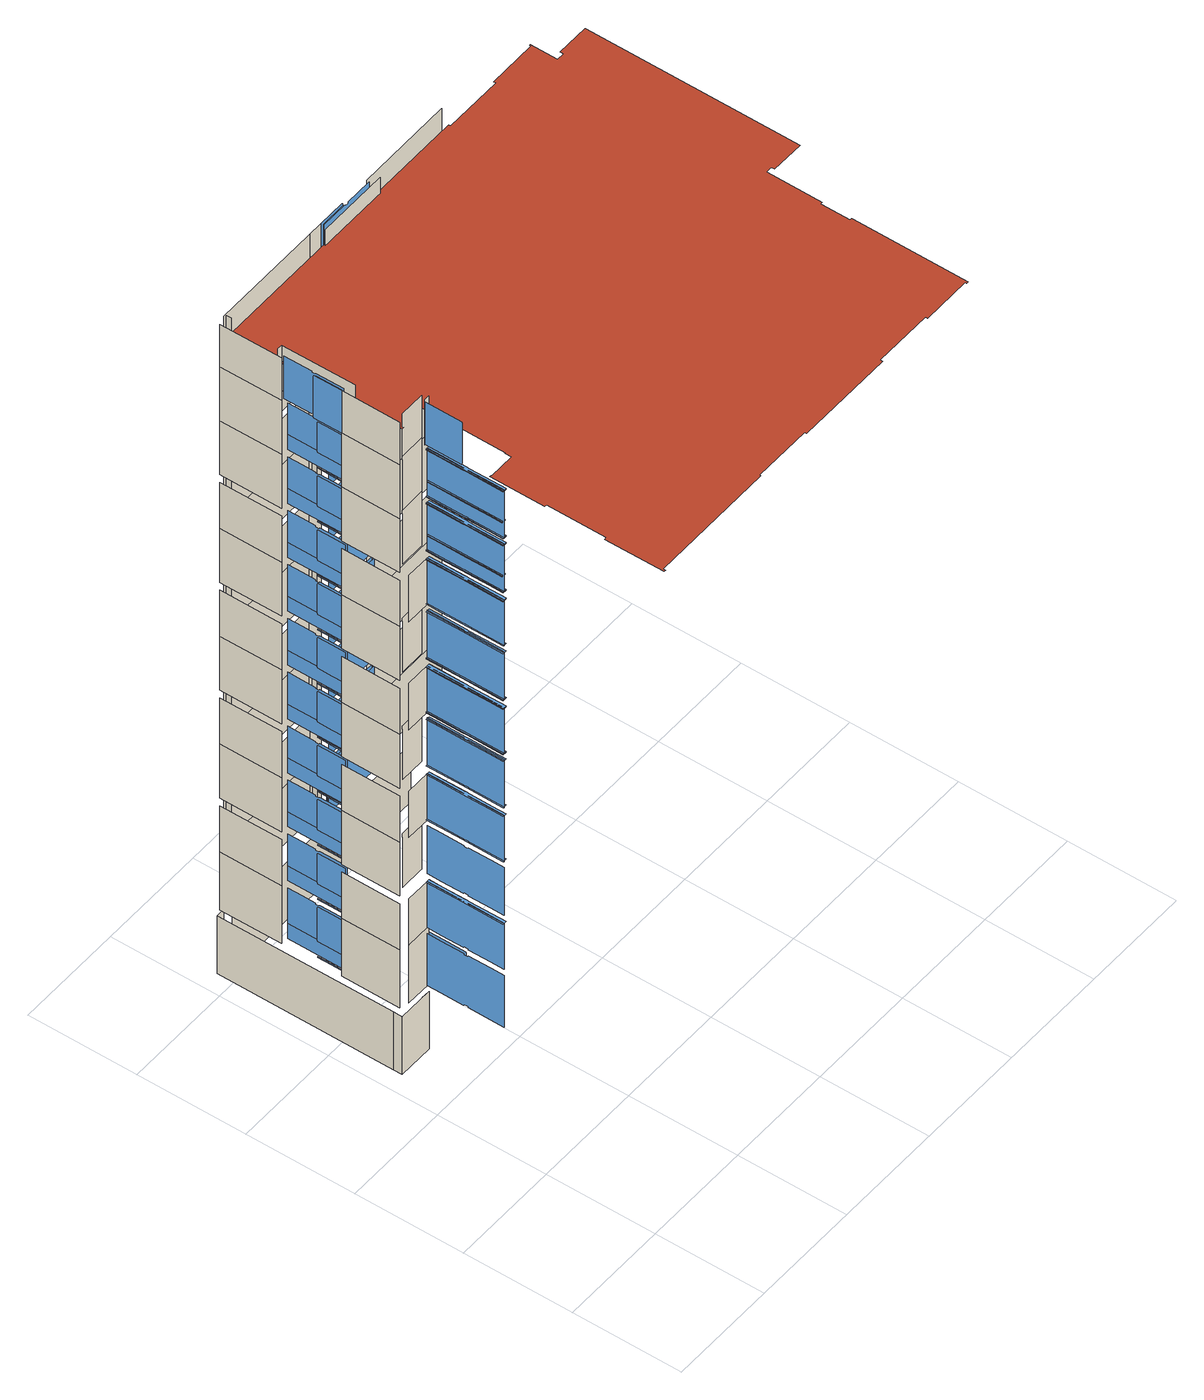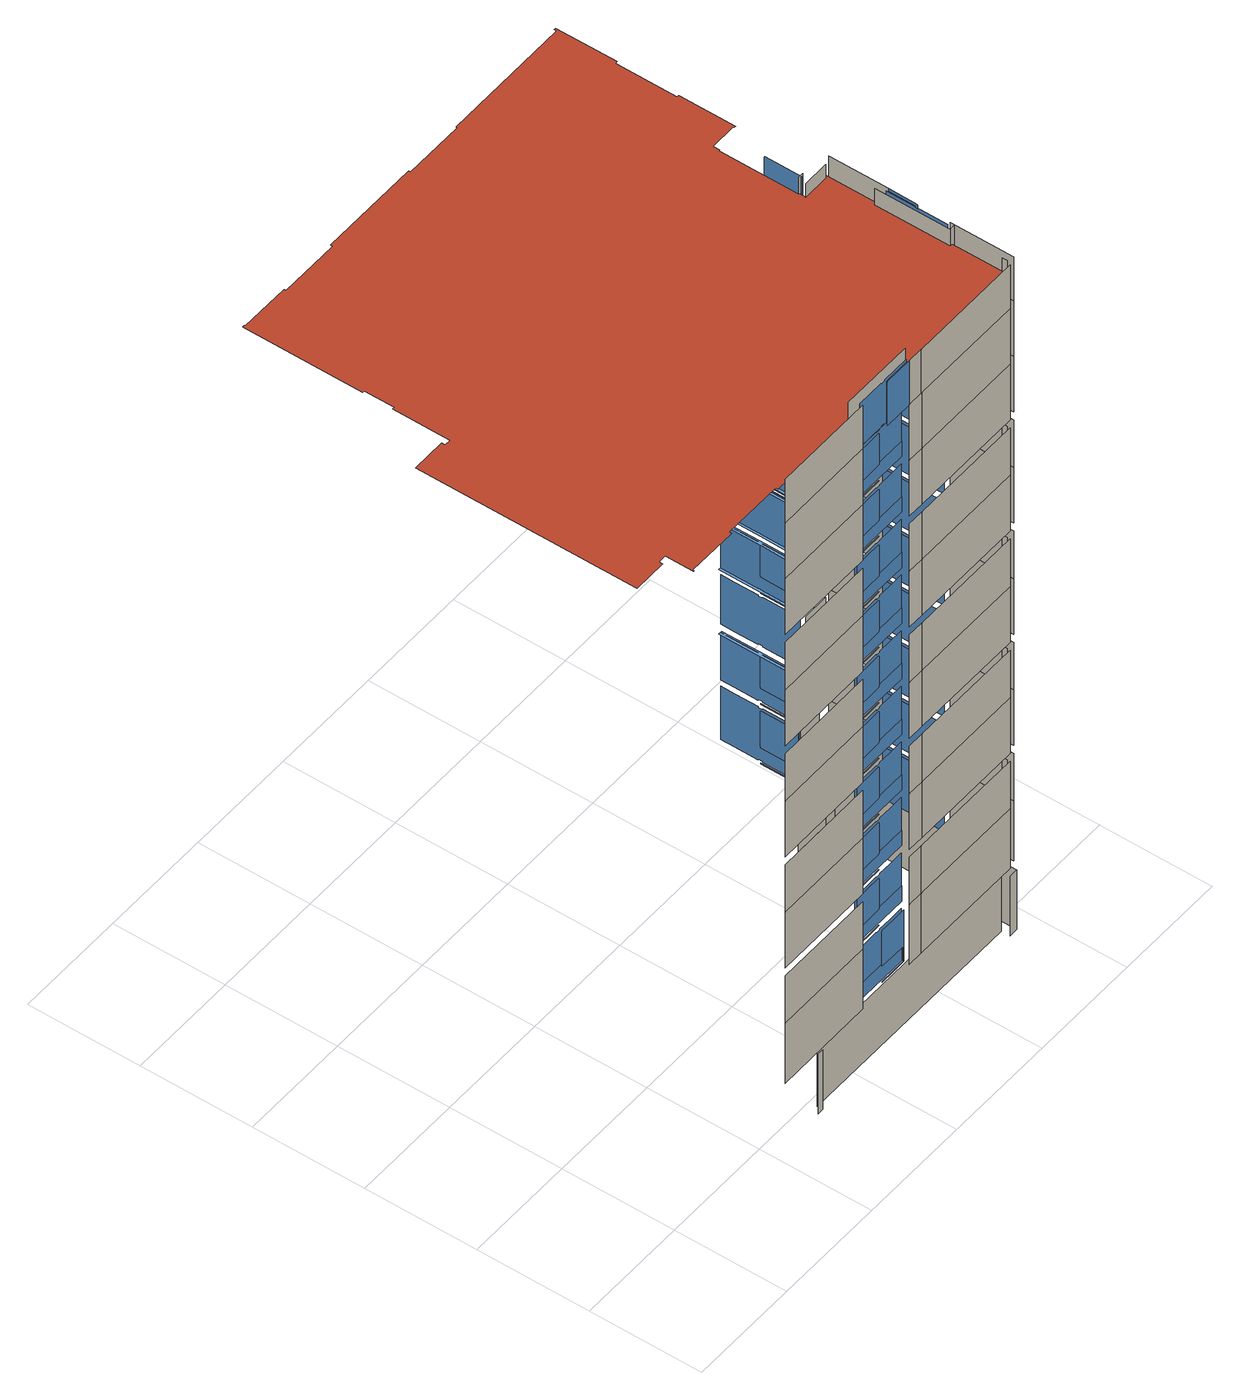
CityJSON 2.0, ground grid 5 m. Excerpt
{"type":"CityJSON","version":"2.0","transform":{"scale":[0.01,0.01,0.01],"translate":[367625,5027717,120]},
"CityObjects":{
"building1":{"type":"Building","attributes":{"name":"GLENGARRY HOUSE"},"geometry":[{"type":"MultiSurface","lod":"3","boundaries":[[[0,1,2,3]],[[4,5,6,7]],[[8,9,10,11]],[[12,13,14,15]],[[16,17,18,19]],[[20,21,17,16]],[[22,23,24,25]],[[23,26,27,24]],[[4,28,29,5]],[[8,30,31,9]],[[12,32,33,13]],[[20,34,35,21]],[[2,36,37,3]],[[38,39,40,41,42,43,44,45,46,47,48,49,50,51,52,53,54,55,56,57,58,59,60,61,62,63]],[[64,65,66,67,68,69,70,71,72,73,74,75,76,77,78,79,80,81,82,83,84,85,86,87,88,89]],[[90,91,92,93,94,95,96,97,98,99,100,101,102,103,104,105,106,107,108,109,110,111,112,113,114,115]],[[116,117,118,119,120,121,122,123,124,125,126,127,128,129,130,131,132,133,134,135,136,137,138,139,140,141]],[[142,143,144,145,146,147,148,149,150,151,152,153,154,155,156,157,158,159,160,161,162,163,164,165,166,167]],[[168,169,170,171,172,173,174,175,176,177,178,179,180,181,182,183,184,185,186,187,188,189,190,191,192,193]],[[194,195,196,197,198,199,200,201,202,203,204,205,206,207,208,209,210,211,212,213,214,215,216,217,218,219]],[[220,221,222,223,224,225,226,227,228,229,230,231,232,233,234,235,236,237,238,239,240,241,242,243,244,245]],[[246,247,248,249,250,251,252,253,254,255,256,257,258,259,260,261,262,263,264,265,266,267,268,269,270,271]],[[272,273,274,275]],[[275,276,277,272]],[[278,279,280,281]],[[282,283,284,285]],[[286,287,288,289]],[[290,291,292,293,294,295,296,297,298,299,300,301,302,303,304,305,306,307,308,309,310,311,312,313,314,315]],[[316,317,318,319,320,321,322,323,324,325,326,327]],[[328,329,330,331,332,333,334,335,336,337,338,339]],[[340,341,342,343,344,345,346,347,348,349,350,351]],[[352,353,354,355,356,357,358,359,360,361,362,363]],[[364,365,366,367,368,369,370,371,372,373,374,375]],[[376,377,378,379,380,381,382,383,384,385,386,387]],[[388,389,390,391,392,393,394,395,396,397,398,399]],[[400,401,402,403,404,405,406,407,408,409,410,411]],[[412,413,414,415,416,417,418,419,420,421,422,423]],[[424,425,426,427,428,429,430,431,432,433,434,435]],[[436,437,438,439,440,441,442,443,444,445,446,447]],[[448,449,450,451,452,453,454,455,456,457,458,459]],[[460,461,462,463,464,465,466,467,468,469,470,471]],[[472,473,474,475,476,477,478,479,480,481,482,483]],[[484,485,486,487,488,489,490,491,492,493,494,495]],[[496,497,498,499,500,501,502,503,504,505,506,507]],[[508,509,510,511,512,513,514,515,516,517,518,519]],[[520,521,522,523,524,525,526,527,528,529,530,531]],[[532,533,534,535,536,537,538,539,540,541,542,543]],[[544,545,546,547,548,549,550,551,552,553,554,555]],[[556,557,558,559,560,561,562,563,564,565,566,567]],[[568,569,570,571,572,573,574,575,576,577,578,579]],[[580,581,582,583,584,585,586,587,588,589,590,591]],[[592,593,594,595,596,597,598,599,600,601,602,603]],[[604,605,606,607,608,609,610,611,612,613,614,615]],[[616,617,618,619,620,621,622,623,624,625,626,627]],[[628,629,630,631,632,633,634,635,636,637,638,639]],[[640,641,20,642,643,644,645,646,647,34]],[[648,649,650,651,652,653,654,655,656,657]],[[658,659,660,661,662,663,664,665,666,667]],[[668,669,670,671,672,673,674,675,676,677]],[[678,679,680,681,682,683,684,685,686,687]],[[688,689,690,691]],[[692,693,694,695,696,697,698,699,700,701]],[[702,703,704,705]],[[680,706,688,691,707,708,681,709,710]],[[711,712,713,714,715,716,717,718,719,720,721,722,723,724,725,726,727,728,729,730,731]],[[732,733,734,735,736,737,738,739,740,741,742,743,744,745,746,747,748,749,750,751,752]],[[753,754,755,756,757,758,759,760,761,762,763,764,765,766,767,768,769,770,771,772,773]],[[774,775,776,777,778,779,780,781,782,783,784,785,786,787,788,789,790,791,792,793,794]],[[795,796,797,798,799,800,801,802,803,804,805,806,807,808,809,810,811,812,813,814,815]],[[816,817,818,819,820,821,822,823,824,825,826,827,828,829,830,831,832,833,834,835,836]],[[837,838,839,840,841,842,843,844,845,846,847,848,849,850,851,852,853,854,855,856,857]],[[858,859,860,861,862,863,864,865,866,867,868,869,870,871,872,873,874,875,876,877,878]],[[879,880,881,882,883,884,885,886,887,888,889,890,891,892,893,894,895,896,897,898,899]],[[900,901,902,903,904,905,906,907,908,909,910,911,912,913,914,915,916,917,918,919,920]],[[1,0,921,922]],[[923,924,925,926,927,928,929,930,931,932,933,934,935,936,937,938,939,940,941,942,943]],[[944,945,946,947,948,949,950,951,952,953,954,955,956,957,958,959,960,961,622,621,620]],[[962,963,964,323,965,966,967,325,324,968,969,970,971,972,973,974,975,976,334,333,332]],[[379,977,978,395,370,369,368,397,396,979,980,981,982,983,984,985,986,377,634,633,632]],[[439,987,988,455,989,990,991,457,456,992,993,994,995,996,997,998,999,437,466,465,464]],[[1000,1001,1002,1003,1004,1005,1006,1007,1008,1009,1010,1011,1012,1013,1014,1015,1016,1017,1018,1019]],[[1020,1021,37,36]],[[1022,1023,1024,1025]],[[1026,1027,1028,1029]],[[1030,1031,1032,1033]],[[1034,1035,1036,1037]],[[1038,1039,1040,1041]],[[1042,1043,1044,1045]],[[1046,1047,1048,1049]],[[1050,1051,1052,1053]],[[1054,1055,1056,1057]],[[1058,1059,1060,1061]],[[1062,1063,1064,1065]],[[1066,1067,1068,1069,1070,1071,1072,1073,1074,1075,1076,1077,1078,1079,1080,1081,1082,1083,1084,1085,1086,1087,1088,1089,1090,1091]],[[1092,1093,1094,1095,1096,1097,1098,1099,1100,1101,1102,1103,1104,1105,1106,1107,1108,1109,1110,1111,1112,1113,1114,1115,1116,1117]],[[1118,1119,1120,1121,1122,1123,1124,1125,1126,1127,1128,1129,1130,1131,1132,1133,1134,1135,1136,1137,1138,1139,1140,1141,1142,1143]],[[1144,1145,1146,1147,1148,1149,1150,1151,1152,1153,1154,1155,1156,1157,1158,1159,1160,1161,1162,1163,1164,1165,1166,1167,1168,1169]],[[1170,1171,1172,1173,1174,1175,1176,1177,1178,1179,1180,1181,1182,1183,1184,1185,1186,1187,1188,1189,1190,1191,1192,1193,1194,1195]],[[1196,1197,1198,1199,1200,1201,1202,1203,1204,1205,1206,1207,1208,1209,1210,1211,1212,1213,1214,1215,1216,1217,1218,1219,1220,1221]],[[1222,1223,1224,1225,1226,1227,1228,1229,1230,1231,1232,1233,1234,1235,1236,1237,1238,1239,1240,1241,1242,1243,1244,1245,1246,1247]],[[1248,1249,1250,1251,1252,1253,1254,1255,1256,1257,1258,1259,1260,1261,1262,1263,1264,1265,1266,1267,1268,1269,1270,1271,1272,1273]],[[1274,1275,1276,1277,1278,1279,1280,1281,1282,1283,1284,1285,1286,1287,1288,1289,1290,1291,1292,1293,1294,1295,1296,1297,1298,1299]],[[1300,1301,1302,1303,1304,1305,1306,1307,1308,1309,1310,1311,1312,1313,1314,1315,1316,1317,1318,1319,1320,1321,1322,1323,1324,1325]],[[1326,1327,1328,1329]],[[1330,1331,1328,1327]],[[1332,1333,1334,1335]],[[1336,1337,1338,1339]],[[1340,1341,1342,1343]],[[1344,1345,1346,1347]],[[1348,1349,1350,1351]],[[1333,1352,1353,1334]],[[1337,1354,1355,1338]],[[1341,1356,1357,1342]],[[1345,1358,1359,1346]],[[1349,1360,1361,1350]],[[1360,1362,1363,1361]],[[922,921,1364,1365]],[[1366,1367,1368,1369]],[[1370,1371,1372,1373]],[[1374,1375,1376,1377]],[[1378,1379,1380,1381]],[[1382,1383,1384,1385]],[[1386,1387,1388,1389]],[[1390,1391,1392,1393]],[[1394,1395,1396,1397]],[[1398,1399,1400,1401]],[[1402,1403,1404,1405]],[[1406,1407,1408,1409]],[[1410,1411,1412,1413,1414,1415]],[[1412,1416,1417,1413]],[[1418,1419,1420,1421,1422,1423]],[[1420,1424,1425,1421]],[[1426,1427,1428,1429,1430,1431]],[[1428,1432,1433,1429]],[[1434,1435,1436,1437,1438,1439]],[[1436,1440,1441,1442,1443,1437]],[[1444,1445,1446,1447]],[[1445,1448,1449,1446]],[[1450,1451,1452,1453,1442,1441]],[[1454,1455,1456,1457,1458,1459,1460,1461]],[[1462,1463,1464,1465,1466,1467,1468,1469]],[[1470,1471,1472,1473,1474,1475,1476,1477]],[[1478,1479,1480,1481,1482,1483,1484,1485]],[[1482,1486,1487,1488,1489,1490,1491,1483]],[[1492,1493,1494,1495,1496,1497]],[[1498,1499,1500,1501]],[[1412,1410,1502,1503]],[[1503,1504,1416,1412]],[[1420,1418,1505,1506]],[[1506,1507,1424,1420]],[[1428,1426,1508,1509]],[[1509,1510,1432,1428]],[[1436,1434,1511,1512]],[[1441,1436,1512,1513]],[[1445,1444,1514,1515]],[[1515,1516,1448,1445]],[[1513,1517,1451,1450]],[[1518,1519,1520,1521,1522,1523,1524,1525,1526,1527,1528,1529,1530,1531,1532,1533,1534,1535,1536,1537,1538,1539,1540,1541,1542,1543,1544,1545,1546,1547,1548,1549,1550,1551,1552,1553,1554,1555,1556,1557,1558,1559,1560,1561,1562,1563,1564,1565,1566,1567,1568,1569,1570,1571,1572,1573,1574,1575,1576,1577]],[[1578,1579,1580,1581,1582,1583,1584,1585,1586,1587,1588,1589,1590,1591,1592,1593,1594,1595,1596,1597,1598]],[[1599,1600,1601,1602]],[[1513,1603,1604,1605,1606,1607,1608,1517,1609,1610]],[[1611,1612,1613,1614]],[[1615,1616,1617,1618,1619,1620,1621,1622,1623,1624,1625,1626,1627,1628,1629,1630,1631,1632,1633,1634,1635,1636,1637,1638,1639,1640]],[[1641,1642,1643,1644,1645,1646,1647,1648,1649,1650,1651,1652,1653,1654,1655,1656,1657,1658,1659,1660,1661,1662,1663,1664,1665,1666]],[[1667,1668,1669,1670,1671,1672,1673,1674,1675,1676,1677,1678,1679,1680,1681,1682,1683,1684,1685,1686,1687,1688,1689,1690,1691,1692]],[[1693,1694,1695,1696,1697,1698,1699,1700,1701,1702,1703,1704,1705,1706,1707,1708,1709,1710,1711,1712,1713,1714,1715,1716,1717,1718]],[[1719,1720,1721,1722,1723,1724,1725,1726,1727,1728,1729,1730,1731,1732,1733,1734,1735,1736,1737,1738,1739,1740,1741,1742,1743,1744]],[[1745,1746,1747,1748,1749,1750,1751,1752,1753,1754,1755,1756,1757,1758,1759,1760,1761,1762,1763,1764,1765,1766,1767,1768,1769,1770]],[[1771,1772,1773,1774,1775,1776,1777,1778,1779,1780,1781,1782,1783,1784,1785,1786,1787,1788,1789,1790,1791,1792,1793,1794,1795,1796]],[[1797,1798,1799,1800,1801,1802,1803,1804,1805,1806,1807,1808,1809,1810,1811,1812,1813,1814,1815,1816,1817,1818,1819,1820,1821,1822]],[[1823,1824,1825,1826,1827,1828,1829,1830,1831,1832,1833,1834,1835,1836,1837,1838,1839,1840,1841,1842,1843,1844,1845,1846,1847,1848]],[[1849,1850,1851,1852,1853,1854,1855,1856,1857,1858,1859,1860,1861,1862,1863,1864,1865,1866,1867,1868,1869,1870,1871,1872,1873,1874]],[[1875,1876,1877,1878]],[[1879,1880,1881,1882]],[[1883,1884,1885,1886]],[[1887,1888,1889,1890]],[[1891,1892,1893,1894]],[[1895,1896,1897,1898]],[[1899,1900,1901,1902]],[[1903,1904,1905,1906]],[[1907,1908,1909,1910]],[[1911,1912,1913,1914]],[[1915,1916,1917,1918,1919,1920,1921,1922,1923,1924,1925,1926,1927,1928,1929,1930,1931,1932,1933,1934]],[[1935,1936,1937,1938,1939,1940,1941,1942,1943,1944,1945,1946,1947,1948,1949,1950,1951,1952,1953,1954,1955]],[[1956,1957,1958,1959,1960,1961,1962,1963,1964,1965,1966,1967,1968,1969,1970,1971,1972,1973,1974,1975,1976]],[[1977,1978,1979,1980,1981,1982,1983,1984,1985,1986,1987,1988,1989,1990,1991,1992,1993,1994,1995,1996,1997]],[[1998,1999,2000,2001,2002,2003,2004,2005,2006,2007,2008,2009,2010,2011,2012,2013,2014,2015,2016,2017,2018]],[[2019,2020,2021,2022,2023,2024,2025,2026,2027,2028,2029,2030,2031,2032,2033,2034,2035,2036,2037,2038,2039]],[[2040,2041,2042,2043,2044,2045,2046,2047,2048,2049,2050,2051,2052,2053,2054,2055,2056,2057,2058,2059,2060]],[[2061,2062,2063,2064,2065,2066,2067,2068,2069,2070,2071,2072,2073,2074,2075,2076,2077,2078,2079,2080,2081]],[[2082,2083,2084,2085,2086,2087,2088,2089,2090,2091,2092,2093,2094,2095,2096,2097,2098,2099,2100,2101,2102]],[[2103,2104,2105,2106,2107,2108,2109,2110,2111,2112,2113,2114,2115,2116,2117,2118,2119,2120,2121,2122,2123]],[[2124,2125,2126,2127]],[[2128,2129,2130,2131]],[[2132,2133,2134,2135]],[[2136,2137,2138,2139]],[[2140,2141,2142,2143]],[[2144,2145,2146,2147]],[[2129,2148,2149,2130]],[[2133,2150,2151,2134]],[[2137,2152,2153,2138]],[[2141,2154,2155,2142]],[[2145,2156,2157,2146]],[[2156,2158,2159,2157]]],"semantics":{"surfaces":[{"type":"WallSurface"},{"type":"Window"},{"type":"RoofSurface"}],"values":[0,0,0,0,0,0,0,0,0,0,0,0,0,1,1,1,1,1,1,1,1,1,0,0,0,0,0,1,1,1,1,1,1,1,1,1,1,1,1,1,1,1,1,1,1,1,1,1,1,1,1,1,1,1,1,1,0,0,0,0,0,1,1,0,1,1,1,1,1,1,1,1,1,1,0,1,1,1,1,1,1,0,0,1,1,1,1,1,1,1,1,1,1,1,1,1,1,1,1,1,1,1,1,0,0,0,0,0,0,0,0,0,0,0,0,0,0,0,0,0,0,0,0,0,0,0,0,0,0,0,0,0,0,0,0,0,0,0,0,0,0,0,0,0,0,0,0,0,0,0,0,0,0,0,0,0,0,2,1,1,1,0,1,1,1,1,1,1,1,1,1,1,1,1,1,1,1,1,1,1,1,1,1,1,1,1,1,1,1,1,1,1,0,0,0,0,0,0,0,0,0,0,0,0]}}]}
},
"vertices":[
[88,1266,11],[88,1266,316],[88,1226,316],[88,1226,11],[88,1505,1230],[88,1238,1230],[88,1238,946],[88,1505,946],[88,1505,1799],[88,1238,1799],[88,1238,1515],[88,1505,1515],[88,1505,2368],[88,1238,2368],[88,1238,2084],[88,1505,2084],[88,1505,2937],[88,1238,2937],[88,1238,2653],[88,1505,2653],[88,1505,3222],[88,1238,3222],[88,1505,356],[88,1505,661],[88,1238,661],[88,1238,356],[88,1505,905],[88,1238,905],[88,1505,1474],[88,1238,1474],[88,1505,2043],[88,1238,2043],[88,1505,2612],[88,1238,2612],[88,1505,3446],[88,1238,3446],[251,1226,316],[251,1226,11],[240,873,661],[240,936,661],[240,1039,661],[240,1039,666],[240,1059,666],[240,1059,661],[240,1162,661],[240,1226,661],[240,1226,666],[240,1226,746],[240,1226,875],[240,1226,900],[240,1226,905],[240,1162,905],[240,1059,905],[240,1059,900],[240,1057,900],[240,1042,900],[240,1039,900],[240,1039,905],[240,936,905],[240,873,905],[240,873,900],[240,873,875],[240,873,746],[240,873,666],[240,873,1235],[240,873,1230],[240,936,1230],[240,1039,1230],[240,1039,1235],[240,1059,1235],[240,1059,1230],[240,1162,1230],[240,1226,1230],[240,1226,1235],[240,1226,1315],[240,1226,1444],[240,1226,1469],[240,1226,1474],[240,1162,1474],[240,1059,1474],[240,1059,1469],[240,1057,1469],[240,1042,1469],[240,1039,1469],[240,1039,1474],[240,936,1474],[240,873,1474],[240,873,1469],[240,873,1444],[240,873,1315],[240,873,1804],[240,873,1799],[240,936,1799],[240,1039,1799],[240,1039,1804],[240,1059,1804],[240,1059,1799],[240,1162,1799],[240,1226,1799],[240,1226,1804],[240,1226,1884],[240,1226,2013],[240,1226,2038],[240,1226,2043],[240,1162,2043],[240,1059,2043],[240,1059,2038],[240,1057,2038],[240,1042,2038],[240,1039,2038],[240,1039,2043],[240,936,2043],[240,873,2043],[240,873,2038],[240,873,2013],[240,873,1884],[240,873,2373],[240,873,2368],[240,936,2368],[240,1039,2368],[240,1039,2373],[240,1059,2373],[240,1059,2368],[240,1162,2368],[240,1226,2368],[240,1226,2373],[240,1226,2453],[240,1226,2582],[240,1226,2607],[240,1226,2612],[240,1162,2612],[240,1059,2612],[240,1059,2607],[240,1057,2607],[240,1042,2607],[240,1039,2607],[240,1039,2612],[240,936,2612],[240,873,2612],[240,873,2607],[240,873,2582],[240,873,2453],[240,873,951],[240,873,946],[240,936,946],[240,1039,946],[240,1039,951],[240,1059,951],[240,1059,946],[240,1162,946],[240,1226,946],[240,1226,951],[240,1226,1031],[240,1226,1159],[240,1226,1195],[240,1226,1200],[240,1162,1200],[240,1059,1200],[240,1059,1195],[240,1057,1195],[240,1042,1195],[240,1039,1195],[240,1039,1200],[240,936,1200],[240,873,1200],[240,873,1195],[240,873,1159],[240,873,1031],[240,873,1520],[240,873,1515],[240,936,1515],[240,1039,1515],[240,1039,1520],[240,1059,1520],[240,1059,1515],[240,1162,1515],[240,1226,1515],[240,1226,1520],[240,1226,1600],[240,1226,1728],[240,1226,1764],[240,1226,1769],[240,1162,1769],[240,1059,1769],[240,1059,1764],[240,1057,1764],[240,1042,1764],[240,1039,1764],[240,1039,1769],[240,936,1769],[240,873,1769],[240,873,1764],[240,873,1728],[240,873,1600],[240,873,2089],[240,873,2084],[240,936,2084],[240,1039,2084],[240,1039,2089],[240,1059,2089],[240,1059,2084],[240,1162,2084],[240,1226,2084],[240,1226,2089],[240,1226,2169],[240,1226,2297],[240,1226,2333],[240,1226,2338],[240,1162,2338],[240,1059,2338],[240,1059,2333],[240,1057,2333],[240,1042,2333],[240,1039,2333],[240,1039,2338],[240,936,2338],[240,873,2338],[240,873,2333],[240,873,2297],[240,873,2169],[240,873,2738],[240,873,2658],[240,873,2653],[240,936,2653],[240,1039,2653],[240,1039,2658],[240,1059,2658],[240,1059,2653],[240,1162,2653],[240,1226,2653],[240,1226,2658],[240,1226,2738],[240,1226,2866],[240,1226,2902],[240,1226,2907],[240,1162,2907],[240,1059,2907],[240,1059,2902],[240,1057,2902],[240,1042,2902],[240,1039,2902],[240,1039,2907],[240,936,2907],[240,873,2907],[240,873,2902],[240,873,2866],[240,873,2942],[240,873,2937],[240,936,2937],[240,1039,2937],[240,1039,2942],[240,1059,2942],[240,1059,2937],[240,1162,2937],[240,1226,2937],[240,1226,2942],[240,1226,3022],[240,1226,3151],[240,1226,3187],[240,1226,3192],[240,1162,3192],[240,1059,3192],[240,1059,3187],[240,1057,3187],[240,1042,3187],[240,1039,3187],[240,1039,3192],[240,936,3192],[240,873,3192],[240,873,3187],[240,873,3151],[240,873,3022],[247,1226,661],[247,1226,356],[127,1226,356],[127,1226,661],[127,1226,905],[247,1226,905],[127,1226,1230],[127,1226,1474],[247,1226,1474],[247,1226,1230],[127,1226,1799],[127,1226,2043],[247,1226,2043],[247,1226,1799],[127,1226,2368],[127,1226,2612],[247,1226,2612],[247,1226,2368],[240,873,361],[240,873,356],[240,936,356],[240,1039,356],[240,1039,361],[240,1059,361],[240,1059,356],[240,1162,356],[240,1226,356],[240,1226,361],[240,1226,441],[240,1226,570],[240,1226,624],[240,1226,629],[240,1162,629],[240,1059,629],[240,1059,624],[240,1057,624],[240,1042,624],[240,1039,624],[240,1039,629],[240,936,629],[240,873,629],[240,873,624],[240,873,570],[240,873,441],[251,873,1235],[234,873,1235],[234,936,1235],[234,1039,1235],[234,1059,1235],[234,1162,1235],[234,1226,1235],[251,1226,1235],[251,1162,1235],[251,1059,1235],[251,1039,1235],[251,936,1235],[234,1039,1474],[234,1059,1474],[234,1162,1474],[234,1226,1474],[251,1226,1474],[251,1162,1474],[251,1059,1474],[251,1039,1474],[251,936,1474],[251,873,1474],[234,873,1474],[234,936,1474],[251,1039,1764],[251,1059,1764],[251,1162,1764],[251,1226,1764],[234,1226,1764],[234,1162,1764],[234,1059,1764],[234,1039,1764],[234,936,1764],[234,873,1764],[251,873,1764],[251,936,1764],[251,873,1520],[234,873,1520],[234,936,1520],[234,1039,1520],[234,1059,1520],[234,1162,1520],[234,1226,1520],[251,1226,1520],[251,1162,1520],[251,1059,1520],[251,1039,1520],[251,936,1520],[234,873,1799],[251,873,1799],[251,936,1799],[251,1039,1799],[251,1059,1799],[251,1162,1799],[251,1226,1799],[234,1226,1799],[234,1162,1799],[234,1059,1799],[234,1039,1799],[234,936,1799],[251,1039,2038],[251,1059,2038],[251,1162,2038],[251,1226,2038],[234,1226,2038],[234,1162,2038],[234,1059,2038],[234,1039,2038],[234,936,2038],[234,873,2038],[251,873,2038],[251,936,2038],[251,873,1804],[234,873,1804],[234,936,1804],[234,1039,1804],[234,1059,1804],[234,1162,1804],[234,1226,1804],[251,1226,1804],[251,1162,1804],[251,1059,1804],[251,1039,1804],[251,936,1804],[251,1039,2085],[251,1059,2085],[251,1162,2085],[251,1226,2085],[234,1226,2085],[234,1162,2085],[234,1059,2085],[234,1039,2085],[234,936,2085],[234,873,2085],[251,873,2085],[251,936,2085],[251,1039,2333],[251,1059,2333],[251,1162,2333],[251,1226,2333],[234,1226,2333],[234,1162,2333],[234,1059,2333],[234,1039,2333],[234,936,2333],[234,873,2333],[251,873,2333],[251,936,2333],[251,873,2089],[234,873,2089],[234,936,2089],[234,1039,2089],[234,1059,2089],[234,1162,2089],[234,1226,2089],[251,1226,2089],[251,1162,2089],[251,1059,2089],[251,1039,2089],[251,936,2089],[251,1039,2607],[251,1059,2607],[251,1162,2607],[251,1226,2607],[234,1226,2607],[234,1162,2607],[234,1059,2607],[234,1039,2607],[234,936,2607],[234,873,2607],[251,873,2607],[251,936,2607],[251,873,2373],[234,873,2373],[234,936,2373],[234,1039,2373],[234,1059,2373],[234,1162,2373],[234,1226,2373],[251,1226,2373],[251,1162,2373],[251,1059,2373],[251,1039,2373],[251,936,2373],[234,1039,2612],[234,1059,2612],[234,1162,2612],[234,1226,2612],[251,1226,2612],[251,1162,2612],[251,1059,2612],[251,1039,2612],[251,936,2612],[251,873,2612],[234,873,2612],[234,936,2612],[234,873,2653],[251,873,2653],[251,936,2653],[251,1039,2653],[251,1059,2653],[251,1162,2653],[251,1226,2653],[234,1226,2653],[234,1162,2653],[234,1059,2653],[234,1039,2653],[234,936,2653],[251,873,2658],[234,873,2658],[234,936,2658],[234,1039,2658],[234,1059,2658],[234,1162,2658],[234,1226,2658],[251,1226,2658],[251,1162,2658],[251,1059,2658],[251,1039,2658],[251,936,2658],[251,1039,2938],[251,1059,2938],[251,1162,2938],[251,1226,2938],[234,1226,2938],[234,1162,2938],[234,1059,2938],[234,1039,2938],[234,936,2938],[234,873,2938],[251,873,2938],[251,936,2938],[251,873,2942],[234,873,2942],[234,936,2942],[234,1039,2942],[234,1059,2942],[234,1162,2942],[234,1226,2942],[251,1226,2942],[251,1162,2942],[251,1059,2942],[251,1039,2942],[251,936,2942],[251,1039,2735],[251,1059,2735],[251,1162,2735],[251,1221,2735],[234,1221,2735],[234,1162,2735],[234,1059,2735],[234,1039,2735],[234,936,2735],[234,878,2735],[251,878,2735],[251,936,2735],[234,1039,2740],[234,1059,2740],[234,1162,2740],[234,1221,2740],[251,1221,2740],[251,1162,2740],[251,1059,2740],[251,1039,2740],[251,936,2740],[251,878,2740],[234,878,2740],[234,936,2740],[251,1039,3020],[251,1059,3020],[251,1162,3020],[251,1221,3020],[234,1221,3020],[234,1162,3020],[234,1059,3020],[234,1039,3020],[234,936,3020],[234,878,3020],[251,878,3020],[251,936,3020],[234,1039,3025],[234,1059,3025],[234,1162,3025],[234,1221,3025],[251,1221,3025],[251,1162,3025],[251,1059,3025],[251,1039,3025],[251,936,3025],[251,878,3025],[234,878,3025],[234,936,3025],[251,1039,2902],[251,1059,2902],[251,1162,2902],[251,1226,2902],[234,1226,2902],[234,1162,2902],[234,1059,2902],[234,1039,2902],[234,936,2902],[234,873,2902],[251,873,2902],[251,936,2902],[234,1039,2907],[234,1059,2907],[234,1162,2907],[234,1226,2907],[251,1226,2907],[251,1162,2907],[251,1059,2907],[251,1039,2907],[251,936,2907],[251,873,2907],[234,873,2907],[234,936,2907],[251,1039,3187],[251,1059,3187],[251,1162,3187],[251,1226,3187],[234,1226,3187],[234,1162,3187],[234,1059,3187],[234,1039,3187],[234,936,3187],[234,873,3187],[251,873,3187],[251,936,3187],[251,936,3191],[251,873,3191],[234,873,3191],[234,936,3191],[234,1039,3191],[234,1059,3191],[234,1162,3191],[234,1226,3191],[251,1226,3191],[251,1162,3191],[251,1059,3191],[251,1039,3191],[234,1039,905],[234,1059,905],[234,1162,905],[234,1226,905],[251,1226,905],[251,1162,905],[251,1059,905],[251,1039,905],[251,936,905],[251,873,905],[234,873,905],[234,936,905],[234,1039,2043],[234,1059,2043],[234,1162,2043],[234,1226,2043],[251,1226,2043],[251,1162,2043],[251,1059,2043],[251,1039,2043],[251,936,2043],[251,873,2043],[234,873,2043],[234,936,2043],[88,1505,3441],[88,1505,3227],[88,1632,3222],[88,1632,3227],[88,1634,3227],[88,1634,3441],[88,1632,3441],[88,1632,3446],[247,1256,946],[247,1256,1215],[247,1256,1230],[129,1256,1230],[127,1256,1230],[127,1256,1215],[129,1256,1215],[129,1256,946],[243,1256,946],[245,1256,946],[247,1256,1515],[247,1256,1784],[247,1256,1799],[129,1256,1799],[127,1256,1799],[127,1256,1784],[129,1256,1784],[129,1256,1515],[243,1256,1515],[245,1256,1515],[247,1256,2084],[247,1256,2353],[247,1256,2368],[129,1256,2368],[127,1256,2368],[127,1256,2353],[129,1256,2353],[129,1256,2084],[243,1256,2084],[245,1256,2084],[247,1256,2653],[247,1256,2922],[247,1256,2937],[129,1256,2937],[127,1256,2937],[127,1256,2922],[129,1256,2922],[129,1256,2653],[243,1256,2653],[245,1256,2653],[247,1256,3222],[247,1256,3446],[127,1256,3446],[127,1256,3222],[227,1226,3441],[227,1226,3227],[227,1226,3222],[227,1059,3222],[227,1059,3227],[227,1057,3227],[227,1057,3441],[227,1059,3441],[227,1059,3446],[227,1226,3446],[95,1629,3441],[95,1510,3441],[95,1510,3227],[95,1629,3227],[247,1256,3206],[127,1256,3206],[129,1256,3206],[243,1256,2937],[245,1256,2937],[112,1505,661],[112,1568,661],[112,1632,661],[112,1632,666],[112,1568,666],[112,1510,666],[112,1510,744],[112,1568,744],[112,1632,744],[112,1632,749],[112,1634,749],[112,1634,876],[112,1634,900],[112,1632,900],[112,1632,905],[112,1568,905],[112,1505,905],[112,1505,900],[112,1505,876],[112,1505,746],[112,1505,666],[112,1505,361],[112,1505,356],[112,1568,356],[112,1632,356],[112,1632,361],[112,1568,361],[112,1510,361],[112,1510,439],[112,1568,439],[112,1632,439],[112,1632,444],[112,1634,444],[112,1634,570],[112,1634,616],[112,1632,616],[112,1632,621],[112,1568,621],[112,1505,621],[112,1505,616],[112,1505,570],[112,1505,441],[112,1505,951],[112,1505,946],[112,1568,946],[112,1632,946],[112,1632,951],[112,1568,951],[112,1510,951],[112,1510,1028],[112,1568,1028],[112,1632,1028],[112,1632,1033],[112,1634,1033],[112,1634,1160],[112,1634,1185],[112,1632,1185],[112,1632,1190],[112,1568,1190],[112,1505,1190],[112,1505,1185],[112,1505,1160],[112,1505,1031],[112,1505,1235],[112,1505,1230],[112,1568,1230],[112,1632,1230],[112,1632,1235],[112,1568,1235],[112,1510,1235],[112,1510,1313],[112,1568,1313],[112,1632,1313],[112,1632,1318],[112,1634,1318],[112,1634,1445],[112,1634,1469],[112,1632,1469],[112,1632,1474],[112,1568,1474],[112,1505,1474],[112,1505,1469],[112,1505,1445],[112,1505,1315],[112,1505,1520],[112,1505,1515],[112,1568,1515],[112,1632,1515],[112,1632,1520],[112,1568,1520],[112,1510,1520],[112,1510,1597],[112,1568,1597],[112,1632,1597],[112,1632,1602],[112,1634,1602],[112,1634,1729],[112,1634,1754],[112,1632,1754],[112,1632,1759],[112,1568,1759],[112,1505,1759],[112,1505,1754],[112,1505,1729],[112,1505,1600],[112,1505,1804],[112,1505,1799],[112,1568,1799],[112,1632,1799],[112,1632,1804],[112,1568,1804],[112,1510,1804],[112,1510,1882],[112,1568,1882],[112,1632,1882],[112,1632,1887],[112,1634,1887],[112,1634,2014],[112,1634,2038],[112,1632,2038],[112,1632,2043],[112,1568,2043],[112,1505,2043],[112,1505,2038],[112,1505,2014],[112,1505,1884],[112,1505,2089],[112,1505,2084],[112,1568,2084],[112,1632,2084],[112,1632,2089],[112,1568,2089],[112,1510,2089],[112,1510,2166],[112,1568,2166],[112,1632,2166],[112,1632,2171],[112,1634,2171],[112,1634,2298],[112,1634,2322],[112,1632,2322],[112,1632,2328],[112,1568,2328],[112,1505,2328],[112,1505,2322],[112,1505,2298],[112,1505,2169],[112,1505,2373],[112,1505,2368],[112,1568,2368],[112,1632,2368],[112,1632,2373],[112,1568,2373],[112,1510,2373],[112,1510,2451],[112,1568,2451],[112,1632,2451],[112,1632,2456],[112,1634,2456],[112,1634,2583],[112,1634,2607],[112,1632,2607],[112,1632,2612],[112,1568,2612],[112,1505,2612],[112,1505,2607],[112,1505,2583],[112,1505,2453],[112,1505,2658],[112,1505,2653],[112,1568,2653],[112,1632,2653],[112,1632,2658],[112,1568,2658],[112,1510,2658],[112,1510,2735],[112,1568,2735],[112,1632,2735],[112,1632,2740],[112,1634,2740],[112,1634,2867],[112,1634,2891],[112,1632,2891],[112,1632,2896],[112,1568,2896],[112,1505,2896],[112,1505,2891],[112,1505,2867],[112,1505,2738],[112,1505,2942],[112,1505,2937],[112,1568,2937],[112,1632,2937],[112,1632,2942],[112,1568,2942],[112,1510,2942],[112,1510,3020],[112,1568,3020],[112,1632,3020],[112,1632,3025],[112,1634,3025],[112,1634,3152],[112,1634,3176],[112,1632,3176],[112,1632,3181],[112,1568,3181],[112,1505,3181],[112,1505,3176],[112,1505,3152],[112,1505,3022],[88,2076,11],[88,2076,316],[251,1226,624],[251,1226,570],[251,1226,441],[251,1226,361],[251,1226,356],[251,1162,356],[251,1059,356],[251,1059,361],[251,1162,361],[251,1221,361],[251,1221,439],[251,1162,439],[251,1059,439],[251,1059,444],[251,1057,444],[251,1057,570],[251,1057,624],[251,1059,624],[251,1059,629],[251,1162,629],[251,1226,629],[251,1226,900],[251,1226,875],[251,1226,746],[251,1226,666],[251,1226,661],[251,1162,661],[251,1059,661],[251,1059,666],[251,1162,666],[251,1221,666],[251,1221,744],[251,1162,744],[251,1059,744],[251,1059,749],[251,1057,749],[251,1057,875],[251,1057,900],[251,1059,900],[251,1226,1469],[251,1226,1444],[251,1226,1315],[251,1226,1230],[251,1162,1230],[251,1059,1230],[251,1221,1235],[251,1221,1313],[251,1162,1313],[251,1059,1313],[251,1059,1318],[251,1057,1318],[251,1057,1444],[251,1057,1469],[251,1059,1469],[251,1226,2013],[251,1226,1884],[251,1221,1804],[251,1221,1882],[251,1162,1882],[251,1059,1882],[251,1059,1887],[251,1057,1887],[251,1057,2013],[251,1057,2038],[251,1226,2582],[251,1226,2453],[251,1226,2368],[251,1162,2368],[251,1059,2368],[251,1221,2373],[251,1221,2451],[251,1162,2451],[251,1059,2451],[251,1059,2456],[251,1057,2456],[251,1057,2582],[251,1057,2607],[101,1632,3446],[101,1632,3441],[101,1634,3441],[101,1649,3441],[101,1652,3441],[101,1652,3446],[101,1779,3446],[101,1779,3441],[101,1779,3227],[101,1779,3222],[101,1652,3222],[101,1652,3227],[101,1649,3227],[101,1634,3227],[101,1632,3227],[101,1632,3222],[101,1505,3222],[101,1505,3227],[101,1505,3441],[101,1505,3446],[210,1226,316],[210,1226,11],[247,1226,3222],[247,1226,3461],[223,1226,3461],[223,1226,3222],[118,1510,666],[118,1774,666],[118,1774,744],[118,1510,744],[118,1510,361],[118,1774,361],[118,1774,439],[118,1510,439],[118,1510,951],[118,1774,951],[118,1774,1028],[118,1510,1028],[118,1510,1235],[118,1774,1235],[118,1774,1313],[118,1510,1313],[118,1510,1520],[118,1774,1520],[118,1774,1597],[118,1510,1597],[118,1510,1804],[118,1774,1804],[118,1774,1882],[118,1510,1882],[118,1510,2089],[118,1774,2089],[118,1774,2166],[118,1510,2166],[118,1510,2373],[118,1774,2373],[118,1774,2451],[118,1510,2451],[118,1510,2658],[118,1774,2658],[118,1774,2735],[118,1510,2735],[118,1510,2942],[118,1774,2942],[118,1774,3020],[118,1510,3020],[123,1568,621],[123,1632,621],[123,1632,616],[123,1634,616],[123,1649,616],[123,1652,616],[123,1652,621],[123,1715,621],[123,1779,621],[123,1779,616],[123,1779,570],[123,1779,441],[123,1779,361],[123,1779,356],[123,1715,356],[123,1652,356],[123,1652,361],[123,1632,361],[123,1632,356],[123,1568,356],[123,1505,356],[123,1505,361],[123,1505,441],[123,1505,570],[123,1505,616],[123,1505,621],[123,1568,905],[123,1632,905],[123,1632,900],[123,1634,900],[123,1649,900],[123,1652,900],[123,1652,905],[123,1715,905],[123,1779,905],[123,1779,900],[123,1779,876],[123,1779,746],[123,1779,666],[123,1779,661],[123,1715,661],[123,1652,661],[123,1652,666],[123,1632,666],[123,1632,661],[123,1568,661],[123,1505,661],[123,1505,666],[123,1505,746],[123,1505,876],[123,1505,900],[123,1505,905],[123,1568,1190],[123,1632,1190],[123,1632,1185],[123,1634,1185],[123,1649,1185],[123,1652,1185],[123,1652,1190],[123,1715,1190],[123,1779,1190],[123,1779,1185],[123,1779,1160],[123,1779,1031],[123,1779,951],[123,1779,946],[123,1715,946],[123,1652,946],[123,1652,951],[123,1632,951],[123,1632,946],[123,1568,946],[123,1505,946],[123,1505,951],[123,1505,1031],[123,1505,1160],[123,1505,1185],[123,1505,1190],[123,1568,1474],[123,1632,1474],[123,1632,1469],[123,1634,1469],[123,1649,1469],[123,1652,1469],[123,1652,1474],[123,1715,1474],[123,1779,1474],[123,1779,1469],[123,1779,1445],[123,1779,1315],[123,1779,1235],[123,1779,1230],[123,1715,1230],[123,1652,1230],[123,1652,1235],[123,1632,1235],[123,1632,1230],[123,1568,1230],[123,1505,1230],[123,1505,1235],[123,1505,1315],[123,1505,1445],[123,1505,1469],[123,1505,1474],[123,1632,1759],[123,1632,1754],[123,1634,1754],[123,1649,1754],[123,1652,1754],[123,1652,1759],[123,1715,1759],[123,1779,1759],[123,1779,1754],[123,1779,1729],[123,1779,1600],[123,1779,1520],[123,1779,1515],[123,1715,1515],[123,1652,1515],[123,1652,1520],[123,1632,1520],[123,1632,1515],[123,1568,1515],[123,1505,1515],[123,1505,1520],[123,1505,1600],[123,1505,1729],[123,1505,1754],[123,1505,1759],[123,1568,1759],[123,1568,2043],[123,1632,2043],[123,1632,2038],[123,1634,2038],[123,1649,2038],[123,1652,2038],[123,1652,2043],[123,1715,2043],[123,1779,2043],[123,1779,2038],[123,1779,2014],[123,1779,1884],[123,1779,1804],[123,1779,1799],[123,1715,1799],[123,1652,1799],[123,1652,1804],[123,1632,1804],[123,1632,1799],[123,1568,1799],[123,1505,1799],[123,1505,1804],[123,1505,1884],[123,1505,2014],[123,1505,2038],[123,1505,2043],[123,1568,2328],[123,1632,2328],[123,1632,2322],[123,1634,2322],[123,1649,2322],[123,1652,2322],[123,1652,2328],[123,1715,2328],[123,1779,2328],[123,1779,2322],[123,1779,2298],[123,1779,2169],[123,1779,2089],[123,1779,2084],[123,1715,2084],[123,1652,2084],[123,1652,2089],[123,1632,2089],[123,1632,2084],[123,1568,2084],[123,1505,2084],[123,1505,2089],[123,1505,2169],[123,1505,2298],[123,1505,2322],[123,1505,2328],[123,1568,2612],[123,1632,2612],[123,1632,2607],[123,1634,2607],[123,1649,2607],[123,1652,2607],[123,1652,2612],[123,1715,2612],[123,1779,2612],[123,1779,2607],[123,1779,2583],[123,1779,2453],[123,1779,2373],[123,1779,2368],[123,1715,2368],[123,1652,2368],[123,1652,2373],[123,1632,2373],[123,1632,2368],[123,1568,2368],[123,1505,2368],[123,1505,2373],[123,1505,2453],[123,1505,2583],[123,1505,2607],[123,1505,2612],[123,1632,2896],[123,1632,2891],[123,1634,2891],[123,1649,2891],[123,1652,2891],[123,1652,2896],[123,1715,2896],[123,1779,2896],[123,1779,2891],[123,1779,2867],[123,1779,2738],[123,1779,2658],[123,1779,2653],[123,1715,2653],[123,1652,2653],[123,1652,2658],[123,1632,2658],[123,1632,2653],[123,1568,2653],[123,1505,2653],[123,1505,2658],[123,1505,2738],[123,1505,2867],[123,1505,2891],[123,1505,2896],[123,1568,2896],[123,1632,3181],[123,1632,3176],[123,1634,3176],[123,1649,3176],[123,1652,3176],[123,1652,3181],[123,1715,3181],[123,1779,3181],[123,1779,3176],[123,1779,3152],[123,1779,3022],[123,1779,2942],[123,1779,2937],[123,1715,2937],[123,1652,2937],[123,1652,2942],[123,1632,2942],[123,1632,2937],[123,1568,2937],[123,1505,2937],[123,1505,2942],[123,1505,3022],[123,1505,3152],[123,1505,3176],[123,1505,3181],[123,1568,3181],[129,1474,3461],[128,1809,3461],[128,1809,3222],[129,1474,3222],[104,1809,3461],[104,1809,3222],[88,2063,356],[88,2063,661],[88,1779,661],[88,1779,356],[88,2063,946],[88,2063,1230],[88,1779,1230],[88,1779,946],[88,2063,1515],[88,2063,1799],[88,1779,1799],[88,1779,1515],[88,2063,2084],[88,2063,2368],[88,1779,2368],[88,1779,2084],[88,2063,2653],[88,2063,2937],[88,1779,2937],[88,1779,2653],[88,2063,905],[88,1779,905],[88,2063,1474],[88,1779,1474],[88,2063,2043],[88,1779,2043],[88,2063,2612],[88,1779,2612],[88,2063,3222],[88,1779,3222],[88,2063,3446],[88,1779,3446],[128,2076,11],[128,2076,316],[127,2041,1515],[127,2041,1769],[127,2063,1769],[127,2063,1515],[127,2041,2653],[127,2041,2907],[127,2063,2907],[127,2063,2653],[127,2041,2937],[127,2041,3192],[127,2063,3192],[127,2063,2937],[127,2041,3222],[127,2041,3461],[127,2063,3461],[127,2063,3222],[127,2063,1200],[127,2063,946],[127,2041,946],[127,2041,1200],[127,2063,1474],[127,2063,1230],[127,2041,1230],[127,2041,1474],[127,2063,2043],[127,2063,1799],[127,2041,1799],[127,2041,2043],[127,2063,2338],[127,2063,2084],[127,2041,2084],[127,2041,2338],[127,2063,2612],[127,2063,2368],[127,2041,2368],[127,2041,2612],[127,2063,631],[127,2063,356],[127,2041,356],[127,2041,631],[127,2041,661],[127,2041,905],[127,2063,905],[127,2063,661],[645,2076,946],[645,2076,1215],[645,2076,1230],[127,2076,1230],[127,2076,1215],[127,2076,946],[645,2076,1474],[127,2076,1474],[645,2076,1515],[645,2076,1784],[645,2076,1799],[127,2076,1799],[127,2076,1784],[127,2076,1515],[645,2076,2043],[127,2076,2043],[645,2076,2084],[645,2076,2353],[645,2076,2368],[127,2076,2368],[127,2076,2353],[127,2076,2084],[645,2076,2612],[127,2076,2612],[645,2076,2653],[645,2076,2922],[645,2076,2937],[127,2076,2937],[127,2076,2922],[127,2076,2653],[645,2076,3206],[645,2076,3222],[127,2076,3222],[127,2076,3206],[649,2076,356],[649,2076,661],[127,2076,661],[127,2076,356],[649,2076,905],[127,2076,905],[649,2076,3222],[649,2076,3446],[645,2076,3446],[127,2076,3446],[645,2046,946],[645,2041,946],[645,2041,1215],[645,2046,1215],[645,2046,1230],[645,2061,1230],[645,2061,1215],[645,2061,946],[645,2046,1515],[645,2041,1515],[645,2041,1784],[645,2046,1784],[645,2046,1799],[645,2061,1799],[645,2061,1784],[645,2061,1515],[645,2046,2084],[645,2041,2084],[645,2041,2353],[645,2046,2353],[645,2046,2368],[645,2061,2368],[645,2061,2353],[645,2061,2084],[645,2046,2653],[645,2041,2653],[645,2041,2922],[645,2046,2922],[645,2046,2937],[645,2061,2937],[645,2061,2922],[645,2061,2653],[645,2041,2937],[645,2041,3206],[645,2046,3206],[645,2046,3222],[645,2061,3222],[645,2061,3206],[649,2046,661],[649,2061,661],[649,2061,356],[649,2046,356],[649,2041,356],[649,2041,661],[1210,2036,316],[1210,2036,11],[128,2036,11],[128,2036,316],[720,2076,946],[720,2076,1230],[720,2076,1474],[720,2076,1515],[720,2076,1799],[720,2076,2043],[720,2076,2084],[720,2076,2368],[720,2076,2612],[720,2076,2653],[720,2076,2937],[720,2076,3222],[720,2076,356],[720,2076,661],[720,2076,905],[720,2076,3446],[127,1256,3379],[127,1250,3379],[118,1250,3379],[118,1505,3379],[129,1505,3379],[128,1779,3379],[118,1779,3379],[118,2052,3379],[127,2052,3379],[127,2041,3379],[720,2041,3379],[720,2036,3379],[994,2036,3379],[994,2046,3379],[1452,2046,3379],[1452,2036,3379],[1726,2036,3379],[1726,2046,3379],[1953,2046,3379],[1953,2053,3379],[1957,2053,3379],[1957,1927,3379],[1993,1927,3379],[1993,1943,3379],[2145,1943,3379],[2145,958,3379],[1993,958,3379],[1993,974,3379],[1963,974,3379],[1963,718,3379],[1953,718,3379],[1953,583,3379],[1963,583,3379],[1963,49,3379],[1954,49,3379],[1954,55,3379],[1727,55,3379],[1727,65,3379],[1453,65,3379],[1453,55,3379],[994,55,3379],[994,65,3379],[721,65,3379],[721,60,3379],[128,59,3379],[128,48,3379],[119,48,3379],[119,321,3379],[129,321,3379],[129,595,3379],[119,595,3379],[119,848,3379],[127,848,3379],[127,844,3379],[247,844,3379],[247,874,3379],[251,874,3379],[251,1226,3379],[247,1226,3379],[247,1256,3379],[847,2052,356],[847,2052,361],[784,2052,361],[725,2052,361],[725,2052,439],[784,2052,439],[847,2052,439],[847,2052,444],[850,2052,444],[850,2052,570],[850,2052,616],[847,2052,616],[847,2052,621],[784,2052,621],[720,2052,621],[720,2052,616],[720,2052,570],[720,2052,441],[720,2052,361],[720,2052,356],[784,2052,356],[845,2069,3441],[725,2069,3441],[725,2069,3227],[845,2069,3227],[847,2076,3222],[847,2076,3227],[850,2076,3227],[850,2076,3441],[847,2076,3441],[847,2076,3446],[720,2076,3441],[720,2076,3227],[690,2036,3461],[1025,2036,3461],[1025,2036,3222],[690,2036,3222],[784,2041,905],[847,2041,905],[847,2041,900],[850,2041,900],[865,2041,900],[867,2041,900],[867,2041,905],[931,2041,905],[994,2041,905],[994,2041,900],[994,2041,876],[994,2041,746],[994,2041,666],[994,2041,661],[931,2041,661],[867,2041,661],[867,2041,666],[847,2041,666],[847,2041,661],[784,2041,661],[720,2041,661],[720,2041,666],[720,2041,746],[720,2041,876],[720,2041,900],[720,2041,905],[784,2041,1190],[847,2041,1190],[847,2041,1185],[850,2041,1185],[865,2041,1185],[867,2041,1185],[867,2041,1190],[931,2041,1190],[994,2041,1190],[994,2041,1185],[994,2041,1160],[994,2041,1031],[994,2041,951],[994,2041,946],[931,2041,946],[867,2041,946],[867,2041,951],[847,2041,951],[847,2041,946],[784,2041,946],[720,2041,946],[720,2041,951],[720,2041,1031],[720,2041,1160],[720,2041,1185],[720,2041,1190],[784,2041,1474],[847,2041,1474],[847,2041,1469],[850,2041,1469],[865,2041,1469],[867,2041,1469],[867,2041,1474],[931,2041,1474],[994,2041,1474],[994,2041,1469],[994,2041,1445],[994,2041,1315],[994,2041,1235],[994,2041,1230],[931,2041,1230],[867,2041,1230],[867,2041,1235],[847,2041,1235],[847,2041,1230],[784,2041,1230],[720,2041,1230],[720,2041,1235],[720,2041,1315],[720,2041,1445],[720,2041,1469],[720,2041,1474],[784,2041,1759],[847,2041,1759],[847,2041,1754],[850,2041,1754],[865,2041,1754],[867,2041,1754],[867,2041,1759],[931,2041,1759],[994,2041,1759],[994,2041,1754],[994,2041,1729],[994,2041,1600],[994,2041,1520],[994,2041,1515],[931,2041,1515],[867,2041,1515],[867,2041,1520],[847,2041,1520],[847,2041,1515],[784,2041,1515],[720,2041,1515],[720,2041,1520],[720,2041,1600],[720,2041,1729],[720,2041,1754],[720,2041,1759],[784,2041,2043],[847,2041,2043],[847,2041,2038],[850,2041,2038],[865,2041,2038],[867,2041,2038],[867,2041,2043],[931,2041,2043],[994,2041,2043],[994,2041,2038],[994,2041,2014],[994,2041,1884],[994,2041,1804],[994,2041,1799],[931,2041,1799],[867,2041,1799],[867,2041,1804],[847,2041,1804],[847,2041,1799],[784,2041,1799],[720,2041,1799],[720,2041,1804],[720,2041,1884],[720,2041,2014],[720,2041,2038],[720,2041,2043],[784,2041,2328],[847,2041,2328],[847,2041,2322],[850,2041,2322],[865,2041,2322],[867,2041,2322],[867,2041,2328],[931,2041,2328],[994,2041,2328],[994,2041,2322],[994,2041,2298],[994,2041,2169],[994,2041,2089],[994,2041,2084],[931,2041,2084],[867,2041,2084],[867,2041,2089],[847,2041,2089],[847,2041,2084],[784,2041,2084],[720,2041,2084],[720,2041,2089],[720,2041,2169],[720,2041,2298],[720,2041,2322],[720,2041,2328],[784,2041,2612],[847,2041,2612],[847,2041,2607],[850,2041,2607],[865,2041,2607],[867,2041,2607],[867,2041,2612],[931,2041,2612],[994,2041,2612],[994,2041,2607],[994,2041,2583],[994,2041,2453],[994,2041,2373],[994,2041,2368],[931,2041,2368],[867,2041,2368],[867,2041,2373],[847,2041,2373],[847,2041,2368],[784,2041,2368],[720,2041,2368],[720,2041,2373],[720,2041,2453],[720,2041,2583],[720,2041,2607],[720,2041,2612],[784,2041,2896],[847,2041,2896],[847,2041,2891],[850,2041,2891],[865,2041,2891],[867,2041,2891],[867,2041,2896],[931,2041,2896],[994,2041,2896],[994,2041,2891],[994,2041,2867],[994,2041,2738],[994,2041,2658],[994,2041,2653],[931,2041,2653],[867,2041,2653],[867,2041,2658],[847,2041,2658],[847,2041,2653],[784,2041,2653],[720,2041,2653],[720,2041,2658],[720,2041,2738],[720,2041,2867],[720,2041,2891],[720,2041,2896],[784,2041,3181],[847,2041,3181],[847,2041,3176],[850,2041,3176],[865,2041,3176],[867,2041,3176],[867,2041,3181],[931,2041,3181],[994,2041,3181],[994,2041,3176],[994,2041,3152],[994,2041,3022],[994,2041,2942],[994,2041,2937],[931,2041,2937],[867,2041,2937],[867,2041,2942],[847,2041,2942],[847,2041,2937],[784,2041,2937],[720,2041,2937],[720,2041,2942],[720,2041,3022],[720,2041,3152],[720,2041,3176],[720,2041,3181],[784,2041,621],[847,2041,621],[847,2041,616],[850,2041,616],[865,2041,616],[867,2041,616],[867,2041,621],[931,2041,621],[994,2041,621],[994,2041,616],[994,2041,570],[994,2041,441],[994,2041,361],[994,2041,356],[931,2041,356],[867,2041,356],[867,2041,361],[847,2041,361],[847,2041,356],[784,2041,356],[720,2041,356],[720,2041,361],[720,2041,441],[720,2041,570],[720,2041,616],[720,2041,621],[725,2046,666],[989,2046,666],[989,2046,744],[725,2046,744],[725,2046,951],[989,2046,951],[989,2046,1028],[725,2046,1028],[725,2046,1235],[989,2046,1235],[989,2046,1313],[725,2046,1313],[725,2046,1520],[989,2046,1520],[989,2046,1597],[725,2046,1597],[725,2046,1804],[989,2046,1804],[989,2046,1882],[725,2046,1882],[725,2046,2089],[989,2046,2089],[989,2046,2166],[725,2046,2166],[725,2046,2373],[989,2046,2373],[989,2046,2451],[725,2046,2451],[725,2046,2658],[989,2046,2658],[989,2046,2735],[725,2046,2735],[725,2046,2942],[989,2046,2942],[989,2046,3020],[725,2046,3020],[725,2046,361],[989,2046,361],[989,2046,439],[725,2046,439],[847,2063,3446],[847,2063,3441],[850,2063,3441],[865,2063,3441],[867,2063,3441],[867,2063,3446],[994,2063,3446],[994,2063,3441],[994,2063,3227],[994,2063,3222],[867,2063,3222],[867,2063,3227],[865,2063,3227],[850,2063,3227],[847,2063,3227],[847,2063,3222],[720,2063,3222],[720,2063,3227],[720,2063,3441],[720,2063,3446],[931,2052,744],[989,2052,744],[989,2052,666],[931,2052,666],[867,2052,666],[867,2052,661],[931,2052,661],[994,2052,661],[994,2052,666],[994,2052,746],[994,2052,876],[994,2052,900],[994,2052,905],[931,2052,905],[867,2052,905],[867,2052,900],[865,2052,900],[865,2052,876],[865,2052,749],[867,2052,749],[867,2052,744],[931,2052,1028],[989,2052,1028],[989,2052,951],[931,2052,951],[867,2052,951],[867,2052,946],[931,2052,946],[994,2052,946],[994,2052,951],[994,2052,1031],[994,2052,1160],[994,2052,1185],[994,2052,1190],[931,2052,1190],[867,2052,1190],[867,2052,1185],[865,2052,1185],[865,2052,1160],[865,2052,1033],[867,2052,1033],[867,2052,1028],[931,2052,1313],[989,2052,1313],[989,2052,1235],[931,2052,1235],[867,2052,1235],[867,2052,1230],[931,2052,1230],[994,2052,1230],[994,2052,1235],[994,2052,1315],[994,2052,1445],[994,2052,1469],[994,2052,1474],[931,2052,1474],[867,2052,1474],[867,2052,1469],[865,2052,1469],[865,2052,1445],[865,2052,1318],[867,2052,1318],[867,2052,1313],[931,2052,1597],[989,2052,1597],[989,2052,1520],[931,2052,1520],[867,2052,1520],[867,2052,1515],[931,2052,1515],[994,2052,1515],[994,2052,1520],[994,2052,1600],[994,2052,1729],[994,2052,1754],[994,2052,1759],[931,2052,1759],[867,2052,1759],[867,2052,1754],[865,2052,1754],[865,2052,1729],[865,2052,1602],[867,2052,1602],[867,2052,1597],[931,2052,1882],[989,2052,1882],[989,2052,1804],[931,2052,1804],[867,2052,1804],[867,2052,1799],[931,2052,1799],[994,2052,1799],[994,2052,1804],[994,2052,1884],[994,2052,2014],[994,2052,2038],[994,2052,2043],[931,2052,2043],[867,2052,2043],[867,2052,2038],[865,2052,2038],[865,2052,2014],[865,2052,1887],[867,2052,1887],[867,2052,1882],[931,2052,2166],[989,2052,2166],[989,2052,2089],[931,2052,2089],[867,2052,2089],[867,2052,2084],[931,2052,2084],[994,2052,2084],[994,2052,2089],[994,2052,2169],[994,2052,2298],[994,2052,2322],[994,2052,2328],[931,2052,2328],[867,2052,2328],[867,2052,2322],[865,2052,2322],[865,2052,2298],[865,2052,2171],[867,2052,2171],[867,2052,2166],[931,2052,2451],[989,2052,2451],[989,2052,2373],[931,2052,2373],[867,2052,2373],[867,2052,2368],[931,2052,2368],[994,2052,2368],[994,2052,2373],[994,2052,2453],[994,2052,2583],[994,2052,2607],[994,2052,2612],[931,2052,2612],[867,2052,2612],[867,2052,2607],[865,2052,2607],[865,2052,2583],[865,2052,2456],[867,2052,2456],[867,2052,2451],[931,2052,2735],[989,2052,2735],[989,2052,2658],[931,2052,2658],[867,2052,2658],[867,2052,2653],[931,2052,2653],[994,2052,2653],[994,2052,2658],[994,2052,2738],[994,2052,2867],[994,2052,2891],[994,2052,2896],[931,2052,2896],[867,2052,2896],[867,2052,2891],[865,2052,2891],[865,2052,2867],[865,2052,2740],[867,2052,2740],[867,2052,2735],[931,2052,3020],[989,2052,3020],[989,2052,2942],[931,2052,2942],[867,2052,2942],[867,2052,2937],[931,2052,2937],[994,2052,2937],[994,2052,2942],[994,2052,3022],[994,2052,3152],[994,2052,3176],[994,2052,3181],[931,2052,3181],[867,2052,3181],[867,2052,3176],[865,2052,3176],[865,2052,3152],[865,2052,3025],[867,2052,3025],[867,2052,3020],[1210,2061,11],[1210,2061,316],[1236,2061,316],[1236,2061,11],[1452,2077,356],[1452,2077,661],[994,2076,661],[994,2076,356],[1452,2077,946],[1452,2077,1230],[994,2076,1230],[994,2076,946],[1452,2077,1515],[1452,2077,1799],[994,2076,1799],[994,2076,1515],[1452,2077,2084],[1452,2077,2368],[994,2076,2368],[994,2076,2084],[1452,2077,2653],[1452,2077,2937],[994,2076,2937],[994,2076,2653],[1452,2077,905],[994,2076,905],[1452,2077,1474],[994,2076,1474],[1452,2077,2043],[994,2076,2043],[1452,2077,2612],[994,2076,2612],[1452,2077,3222],[994,2076,3222],[1452,2077,3446],[994,2076,3446]
]}
